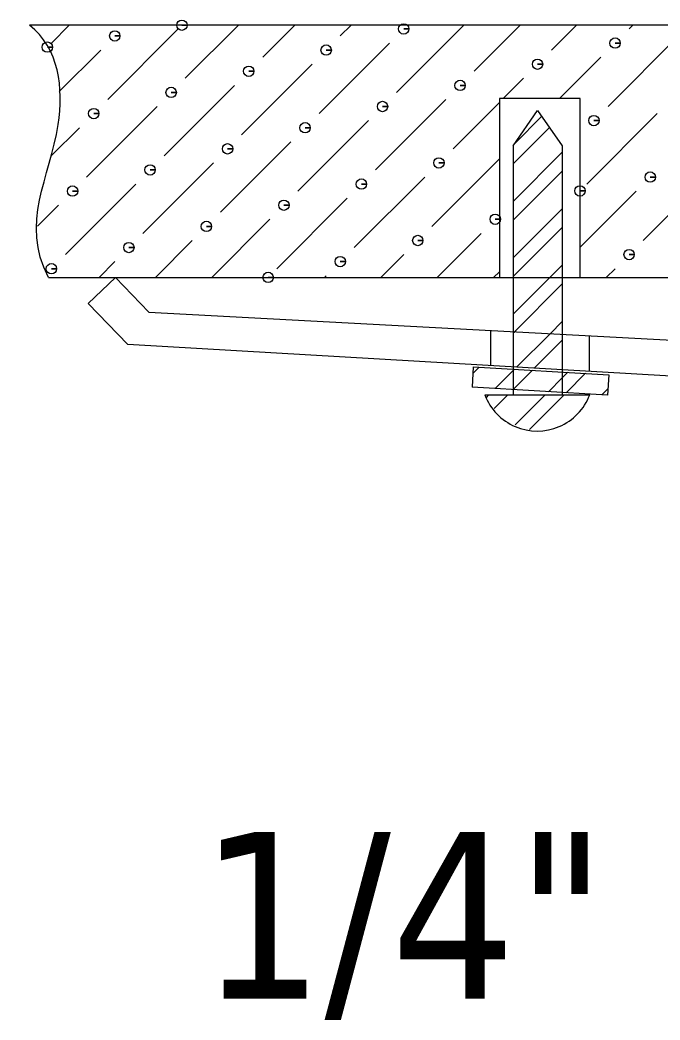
# Model space of a CAD drawing. Header units: millimetres. Extents: x 24811 to 87790, y -117828 to -2257.
# Drawn here: x 87444.76 to 87474.84, y -117267 to -117220.04 of the extents above; entities that cross this region are included whole.
import ezdxf

# ---------------------------------------------------------------- set-up
doc = ezdxf.new("R2010")
doc.units = ezdxf.units.MM
doc.layers.add('尺寸標注', color=1, linetype='Continuous', lineweight=30)
doc.layers.add('細實線', color=1, linetype='Continuous', lineweight=13)

# ---------------------------------------------------------------- blocks, each defined once
blk = doc.blocks.new('gdhg')
at = {"layer": '細實線', "lineweight": 9}
for points, knots in [([(87375.781, -116201.455), (87374.445, -116198.883), (87375.857, -116196.765), (87376.241, -116194.276), (87376.241, -116194.276), (87376.505, -116192.569), (87376.284, -116190.686), (87374.892, -116189.613)], [0, 0, 0, 0, 0.333333, 0.333333, 0.333333, 0.333333, 1, 1, 1, 1]), ([(87382.058, -116189.611), (87382.058, -116189.611), (87382.302, -116189.611), (87382.302, -116189.611), (87382.302, -116189.611), (87382.302, -116189.476), (87382.193, -116189.367), (87382.058, -116189.367), (87382.058, -116189.367), (87381.924, -116189.367), (87381.814, -116189.476), (87381.814, -116189.611), (87381.814, -116189.611), (87381.814, -116189.745), (87381.924, -116189.855), (87382.058, -116189.855), (87382.058, -116189.855), (87382.193, -116189.855), (87382.302, -116189.745), (87382.302, -116189.611), (87382.302, -116189.611), (87382.302, -116189.611), (87382.058, -116189.611), (87382.058, -116189.611)], [0, 0, 0, 0, 0.142857, 0.142857, 0.142857, 0.142857, 0.285714, 0.285714, 0.285714, 0.285714, 0.428571, 0.428571, 0.428571, 0.428571, 0.571429, 0.571429, 0.571429, 0.571429, 0.714286, 0.714286, 0.714286, 0.714286, 1, 1, 1, 1]), ([(87392.479, -116189.787), (87392.479, -116189.787), (87392.723, -116189.787), (87392.723, -116189.787), (87392.723, -116189.787), (87392.723, -116189.652), (87392.614, -116189.543), (87392.479, -116189.543), (87392.479, -116189.543), (87392.345, -116189.543), (87392.235, -116189.652), (87392.235, -116189.787), (87392.235, -116189.787), (87392.235, -116189.921), (87392.345, -116190.03), (87392.479, -116190.03), (87392.479, -116190.03), (87392.614, -116190.03), (87392.723, -116189.921), (87392.723, -116189.787), (87392.723, -116189.787), (87392.723, -116189.787), (87392.479, -116189.787), (87392.479, -116189.787)], [0, 0, 0, 0, 0.142857, 0.142857, 0.142857, 0.142857, 0.285714, 0.285714, 0.285714, 0.285714, 0.428571, 0.428571, 0.428571, 0.428571, 0.571429, 0.571429, 0.571429, 0.571429, 0.714286, 0.714286, 0.714286, 0.714286, 1, 1, 1, 1]), ([(87378.902, -116190.118), (87378.902, -116190.118), (87379.146, -116190.118), (87379.146, -116190.118), (87379.146, -116190.118), (87379.146, -116189.983), (87379.037, -116189.874), (87378.902, -116189.874), (87378.902, -116189.874), (87378.768, -116189.874), (87378.659, -116189.983), (87378.659, -116190.118), (87378.659, -116190.118), (87378.659, -116190.252), (87378.768, -116190.362), (87378.902, -116190.362), (87378.902, -116190.362), (87379.037, -116190.362), (87379.146, -116190.252), (87379.146, -116190.118), (87379.146, -116190.118), (87379.146, -116190.118), (87378.902, -116190.118), (87378.902, -116190.118)], [0, 0, 0, 0, 0.142857, 0.142857, 0.142857, 0.142857, 0.285714, 0.285714, 0.285714, 0.285714, 0.428571, 0.428571, 0.428571, 0.428571, 0.571429, 0.571429, 0.571429, 0.571429, 0.714286, 0.714286, 0.714286, 0.714286, 1, 1, 1, 1]), ([(87375.731, -116190.641), (87375.731, -116190.641), (87375.975, -116190.641), (87375.975, -116190.641), (87375.975, -116190.641), (87375.975, -116190.506), (87375.865, -116190.397), (87375.731, -116190.397), (87375.731, -116190.397), (87375.596, -116190.397), (87375.487, -116190.506), (87375.487, -116190.641), (87375.487, -116190.641), (87375.487, -116190.775), (87375.596, -116190.884), (87375.731, -116190.884), (87375.731, -116190.884), (87375.865, -116190.884), (87375.975, -116190.775), (87375.975, -116190.641), (87375.975, -116190.641), (87375.975, -116190.641), (87375.731, -116190.641), (87375.731, -116190.641)], [0, 0, 0, 0, 0.142857, 0.142857, 0.142857, 0.142857, 0.285714, 0.285714, 0.285714, 0.285714, 0.428571, 0.428571, 0.428571, 0.428571, 0.571429, 0.571429, 0.571429, 0.571429, 0.714286, 0.714286, 0.714286, 0.714286, 1, 1, 1, 1]), ([(87388.836, -116190.781), (87388.836, -116190.781), (87389.08, -116190.781), (87389.08, -116190.781), (87389.08, -116190.781), (87389.08, -116190.647), (87388.97, -116190.537), (87388.836, -116190.537), (87388.836, -116190.537), (87388.702, -116190.537), (87388.592, -116190.647), (87388.592, -116190.781), (87388.592, -116190.781), (87388.592, -116190.915), (87388.702, -116191.025), (87388.836, -116191.025), (87388.836, -116191.025), (87388.97, -116191.025), (87389.08, -116190.915), (87389.08, -116190.781), (87389.08, -116190.781), (87389.08, -116190.781), (87388.836, -116190.781), (87388.836, -116190.781)], [0, 0, 0, 0, 0.142857, 0.142857, 0.142857, 0.142857, 0.285714, 0.285714, 0.285714, 0.285714, 0.428571, 0.428571, 0.428571, 0.428571, 0.571429, 0.571429, 0.571429, 0.571429, 0.714286, 0.714286, 0.714286, 0.714286, 1, 1, 1, 1]), ([(87402.414, -116190.449), (87402.414, -116190.449), (87402.658, -116190.449), (87402.658, -116190.449), (87402.658, -116190.449), (87402.658, -116190.315), (87402.549, -116190.206), (87402.414, -116190.206), (87402.414, -116190.206), (87402.28, -116190.206), (87402.17, -116190.315), (87402.17, -116190.449), (87402.17, -116190.449), (87402.17, -116190.584), (87402.28, -116190.693), (87402.414, -116190.693), (87402.414, -116190.693), (87402.549, -116190.693), (87402.658, -116190.584), (87402.658, -116190.449), (87402.658, -116190.449), (87402.658, -116190.449), (87402.414, -116190.449), (87402.414, -116190.449)], [0, 0, 0, 0, 0.142857, 0.142857, 0.142857, 0.142857, 0.285714, 0.285714, 0.285714, 0.285714, 0.428571, 0.428571, 0.428571, 0.428571, 0.571429, 0.571429, 0.571429, 0.571429, 0.714286, 0.714286, 0.714286, 0.714286, 1, 1, 1, 1]), ([(87398.771, -116191.442), (87398.771, -116191.442), (87399.015, -116191.442), (87399.015, -116191.442), (87399.015, -116191.442), (87399.015, -116191.308), (87398.905, -116191.199), (87398.771, -116191.199), (87398.771, -116191.199), (87398.636, -116191.199), (87398.527, -116191.308), (87398.527, -116191.442), (87398.527, -116191.442), (87398.527, -116191.577), (87398.636, -116191.686), (87398.771, -116191.686), (87398.771, -116191.686), (87398.905, -116191.686), (87399.015, -116191.577), (87399.015, -116191.442), (87399.015, -116191.442), (87399.015, -116191.442), (87398.771, -116191.442), (87398.771, -116191.442)], [0, 0, 0, 0, 0.142857, 0.142857, 0.142857, 0.142857, 0.285714, 0.285714, 0.285714, 0.285714, 0.428571, 0.428571, 0.428571, 0.428571, 0.571429, 0.571429, 0.571429, 0.571429, 0.714286, 0.714286, 0.714286, 0.714286, 1, 1, 1, 1]), ([(87385.195, -116191.773), (87385.195, -116191.773), (87385.438, -116191.773), (87385.438, -116191.773), (87385.438, -116191.773), (87385.438, -116191.639), (87385.329, -116191.529), (87385.195, -116191.529), (87385.195, -116191.529), (87385.06, -116191.529), (87384.951, -116191.639), (87384.951, -116191.773), (87384.951, -116191.773), (87384.951, -116191.908), (87385.06, -116192.017), (87385.195, -116192.017), (87385.195, -116192.017), (87385.329, -116192.017), (87385.438, -116191.908), (87385.438, -116191.773), (87385.438, -116191.773), (87385.438, -116191.773), (87385.195, -116191.773), (87385.195, -116191.773)], [0, 0, 0, 0, 0.142857, 0.142857, 0.142857, 0.142857, 0.285714, 0.285714, 0.285714, 0.285714, 0.428571, 0.428571, 0.428571, 0.428571, 0.571429, 0.571429, 0.571429, 0.571429, 0.714286, 0.714286, 0.714286, 0.714286, 1, 1, 1, 1]), ([(87395.128, -116192.437), (87395.128, -116192.437), (87395.372, -116192.437), (87395.372, -116192.437), (87395.372, -116192.437), (87395.372, -116192.303), (87395.262, -116192.193), (87395.128, -116192.193), (87395.128, -116192.193), (87394.994, -116192.193), (87394.884, -116192.303), (87394.884, -116192.437), (87394.884, -116192.437), (87394.884, -116192.571), (87394.994, -116192.681), (87395.128, -116192.681), (87395.128, -116192.681), (87395.262, -116192.681), (87395.372, -116192.571), (87395.372, -116192.437), (87395.372, -116192.437), (87395.372, -116192.437), (87395.128, -116192.437), (87395.128, -116192.437)], [0, 0, 0, 0, 0.142857, 0.142857, 0.142857, 0.142857, 0.285714, 0.285714, 0.285714, 0.285714, 0.428571, 0.428571, 0.428571, 0.428571, 0.571429, 0.571429, 0.571429, 0.571429, 0.714286, 0.714286, 0.714286, 0.714286, 1, 1, 1, 1]), ([(87381.551, -116192.768), (87381.551, -116192.768), (87381.795, -116192.768), (87381.795, -116192.768), (87381.795, -116192.768), (87381.795, -116192.634), (87381.685, -116192.524), (87381.551, -116192.524), (87381.551, -116192.524), (87381.417, -116192.524), (87381.307, -116192.634), (87381.307, -116192.768), (87381.307, -116192.768), (87381.307, -116192.903), (87381.417, -116193.012), (87381.551, -116193.012), (87381.551, -116193.012), (87381.685, -116193.012), (87381.795, -116192.903), (87381.795, -116192.768), (87381.795, -116192.768), (87381.795, -116192.768), (87381.551, -116192.768), (87381.551, -116192.768)], [0, 0, 0, 0, 0.142857, 0.142857, 0.142857, 0.142857, 0.285714, 0.285714, 0.285714, 0.285714, 0.428571, 0.428571, 0.428571, 0.428571, 0.571429, 0.571429, 0.571429, 0.571429, 0.714286, 0.714286, 0.714286, 0.714286, 1, 1, 1, 1]), ([(87391.486, -116193.429), (87391.486, -116193.429), (87391.73, -116193.429), (87391.73, -116193.429), (87391.73, -116193.429), (87391.73, -116193.295), (87391.62, -116193.185), (87391.486, -116193.185), (87391.486, -116193.185), (87391.352, -116193.185), (87391.242, -116193.295), (87391.242, -116193.429), (87391.242, -116193.429), (87391.242, -116193.564), (87391.352, -116193.673), (87391.486, -116193.673), (87391.486, -116193.673), (87391.62, -116193.673), (87391.73, -116193.564), (87391.73, -116193.429), (87391.73, -116193.429), (87391.73, -116193.429), (87391.486, -116193.429), (87391.486, -116193.429)], [0, 0, 0, 0, 0.142857, 0.142857, 0.142857, 0.142857, 0.285714, 0.285714, 0.285714, 0.285714, 0.428571, 0.428571, 0.428571, 0.428571, 0.571429, 0.571429, 0.571429, 0.571429, 0.714286, 0.714286, 0.714286, 0.714286, 1, 1, 1, 1]), ([(87377.91, -116193.761), (87377.91, -116193.761), (87378.154, -116193.761), (87378.154, -116193.761), (87378.154, -116193.761), (87378.154, -116193.627), (87378.044, -116193.517), (87377.91, -116193.517), (87377.91, -116193.517), (87377.775, -116193.517), (87377.666, -116193.627), (87377.666, -116193.761), (87377.666, -116193.761), (87377.666, -116193.896), (87377.775, -116194.005), (87377.91, -116194.005), (87377.91, -116194.005), (87378.044, -116194.005), (87378.154, -116193.896), (87378.154, -116193.761), (87378.154, -116193.761), (87378.154, -116193.761), (87377.91, -116193.761), (87377.91, -116193.761)], [0, 0, 0, 0, 0.142857, 0.142857, 0.142857, 0.142857, 0.285714, 0.285714, 0.285714, 0.285714, 0.428571, 0.428571, 0.428571, 0.428571, 0.571429, 0.571429, 0.571429, 0.571429, 0.714286, 0.714286, 0.714286, 0.714286, 1, 1, 1, 1]), ([(87401.419, -116194.093), (87401.419, -116194.093), (87401.663, -116194.093), (87401.663, -116194.093), (87401.663, -116194.093), (87401.663, -116193.958), (87401.554, -116193.849), (87401.419, -116193.849), (87401.419, -116193.849), (87401.285, -116193.849), (87401.175, -116193.958), (87401.175, -116194.093), (87401.175, -116194.093), (87401.175, -116194.227), (87401.285, -116194.336), (87401.419, -116194.336), (87401.419, -116194.336), (87401.554, -116194.336), (87401.663, -116194.227), (87401.663, -116194.093), (87401.663, -116194.093), (87401.663, -116194.093), (87401.419, -116194.093), (87401.419, -116194.093)], [0, 0, 0, 0, 0.142857, 0.142857, 0.142857, 0.142857, 0.285714, 0.285714, 0.285714, 0.285714, 0.428571, 0.428571, 0.428571, 0.428571, 0.571429, 0.571429, 0.571429, 0.571429, 0.714286, 0.714286, 0.714286, 0.714286, 1, 1, 1, 1]), ([(87387.843, -116194.424), (87387.843, -116194.424), (87388.087, -116194.424), (87388.087, -116194.424), (87388.087, -116194.424), (87388.087, -116194.29), (87387.977, -116194.181), (87387.843, -116194.181), (87387.843, -116194.181), (87387.708, -116194.181), (87387.599, -116194.29), (87387.599, -116194.424), (87387.599, -116194.424), (87387.599, -116194.559), (87387.708, -116194.668), (87387.843, -116194.668), (87387.843, -116194.668), (87387.977, -116194.668), (87388.087, -116194.559), (87388.087, -116194.424), (87388.087, -116194.424), (87388.087, -116194.424), (87387.843, -116194.424), (87387.843, -116194.424)], [0, 0, 0, 0, 0.142857, 0.142857, 0.142857, 0.142857, 0.285714, 0.285714, 0.285714, 0.285714, 0.428571, 0.428571, 0.428571, 0.428571, 0.571429, 0.571429, 0.571429, 0.571429, 0.714286, 0.714286, 0.714286, 0.714286, 1, 1, 1, 1]), ([(87384.202, -116195.417), (87384.202, -116195.417), (87384.446, -116195.417), (87384.446, -116195.417), (87384.446, -116195.417), (87384.446, -116195.282), (87384.336, -116195.173), (87384.202, -116195.173), (87384.202, -116195.173), (87384.067, -116195.173), (87383.958, -116195.282), (87383.958, -116195.417), (87383.958, -116195.417), (87383.958, -116195.551), (87384.067, -116195.661), (87384.202, -116195.661), (87384.202, -116195.661), (87384.336, -116195.661), (87384.446, -116195.551), (87384.446, -116195.417), (87384.446, -116195.417), (87384.446, -116195.417), (87384.202, -116195.417), (87384.202, -116195.417)], [0, 0, 0, 0, 0.142857, 0.142857, 0.142857, 0.142857, 0.285714, 0.285714, 0.285714, 0.285714, 0.428571, 0.428571, 0.428571, 0.428571, 0.571429, 0.571429, 0.571429, 0.571429, 0.714286, 0.714286, 0.714286, 0.714286, 1, 1, 1, 1]), ([(87380.558, -116196.41), (87380.558, -116196.41), (87380.802, -116196.41), (87380.802, -116196.41), (87380.802, -116196.41), (87380.802, -116196.276), (87380.692, -116196.166), (87380.558, -116196.166), (87380.558, -116196.166), (87380.424, -116196.166), (87380.314, -116196.276), (87380.314, -116196.41), (87380.314, -116196.41), (87380.314, -116196.544), (87380.424, -116196.654), (87380.558, -116196.654), (87380.558, -116196.654), (87380.692, -116196.654), (87380.802, -116196.544), (87380.802, -116196.41), (87380.802, -116196.41), (87380.802, -116196.41), (87380.558, -116196.41), (87380.558, -116196.41)], [0, 0, 0, 0, 0.142857, 0.142857, 0.142857, 0.142857, 0.285714, 0.285714, 0.285714, 0.285714, 0.428571, 0.428571, 0.428571, 0.428571, 0.571429, 0.571429, 0.571429, 0.571429, 0.714286, 0.714286, 0.714286, 0.714286, 1, 1, 1, 1]), ([(87394.135, -116196.078), (87394.135, -116196.078), (87394.379, -116196.078), (87394.379, -116196.078), (87394.379, -116196.078), (87394.379, -116195.944), (87394.269, -116195.834), (87394.135, -116195.834), (87394.135, -116195.834), (87394.001, -116195.834), (87393.891, -116195.944), (87393.891, -116196.078), (87393.891, -116196.078), (87393.891, -116196.212), (87394.001, -116196.322), (87394.135, -116196.322), (87394.135, -116196.322), (87394.269, -116196.322), (87394.379, -116196.212), (87394.379, -116196.078), (87394.379, -116196.078), (87394.379, -116196.078), (87394.135, -116196.078), (87394.135, -116196.078)], [0, 0, 0, 0, 0.142857, 0.142857, 0.142857, 0.142857, 0.285714, 0.285714, 0.285714, 0.285714, 0.428571, 0.428571, 0.428571, 0.428571, 0.571429, 0.571429, 0.571429, 0.571429, 0.714286, 0.714286, 0.714286, 0.714286, 1, 1, 1, 1]), ([(87404.068, -116196.742), (87404.068, -116196.742), (87404.312, -116196.742), (87404.312, -116196.742), (87404.312, -116196.742), (87404.312, -116196.607), (87404.202, -116196.498), (87404.068, -116196.498), (87404.068, -116196.498), (87403.934, -116196.498), (87403.824, -116196.607), (87403.824, -116196.742), (87403.824, -116196.742), (87403.824, -116196.876), (87403.934, -116196.985), (87404.068, -116196.985), (87404.068, -116196.985), (87404.202, -116196.985), (87404.312, -116196.876), (87404.312, -116196.742), (87404.312, -116196.742), (87404.312, -116196.742), (87404.068, -116196.742), (87404.068, -116196.742)], [0, 0, 0, 0, 0.142857, 0.142857, 0.142857, 0.142857, 0.285714, 0.285714, 0.285714, 0.285714, 0.428571, 0.428571, 0.428571, 0.428571, 0.571429, 0.571429, 0.571429, 0.571429, 0.714286, 0.714286, 0.714286, 0.714286, 1, 1, 1, 1]), ([(87390.492, -116197.073), (87390.492, -116197.073), (87390.735, -116197.073), (87390.735, -116197.073), (87390.735, -116197.073), (87390.735, -116196.939), (87390.626, -116196.829), (87390.492, -116196.829), (87390.492, -116196.829), (87390.357, -116196.829), (87390.248, -116196.939), (87390.248, -116197.073), (87390.248, -116197.073), (87390.248, -116197.207), (87390.357, -116197.317), (87390.492, -116197.317), (87390.492, -116197.317), (87390.626, -116197.317), (87390.735, -116197.207), (87390.735, -116197.073), (87390.735, -116197.073), (87390.735, -116197.073), (87390.492, -116197.073), (87390.492, -116197.073)], [0, 0, 0, 0, 0.142857, 0.142857, 0.142857, 0.142857, 0.285714, 0.285714, 0.285714, 0.285714, 0.428571, 0.428571, 0.428571, 0.428571, 0.571429, 0.571429, 0.571429, 0.571429, 0.714286, 0.714286, 0.714286, 0.714286, 1, 1, 1, 1]), ([(87400.766, -116197.395), (87400.766, -116197.395), (87401.01, -116197.395), (87401.01, -116197.395), (87401.01, -116197.395), (87401.01, -116197.26), (87400.9, -116197.151), (87400.766, -116197.151), (87400.766, -116197.151), (87400.632, -116197.151), (87400.522, -116197.26), (87400.522, -116197.395), (87400.522, -116197.395), (87400.522, -116197.529), (87400.632, -116197.638), (87400.766, -116197.638), (87400.766, -116197.638), (87400.9, -116197.638), (87401.01, -116197.529), (87401.01, -116197.395), (87401.01, -116197.395), (87401.01, -116197.395), (87400.766, -116197.395), (87400.766, -116197.395)], [0, 0, 0, 0, 0.142857, 0.142857, 0.142857, 0.142857, 0.285714, 0.285714, 0.285714, 0.285714, 0.428571, 0.428571, 0.428571, 0.428571, 0.571429, 0.571429, 0.571429, 0.571429, 0.714286, 0.714286, 0.714286, 0.714286, 1, 1, 1, 1]), ([(87376.917, -116197.403), (87376.917, -116197.403), (87377.161, -116197.403), (87377.161, -116197.403), (87377.161, -116197.403), (87377.161, -116197.269), (87377.051, -116197.159), (87376.917, -116197.159), (87376.917, -116197.159), (87376.783, -116197.159), (87376.673, -116197.269), (87376.673, -116197.403), (87376.673, -116197.403), (87376.673, -116197.537), (87376.783, -116197.647), (87376.917, -116197.647), (87376.917, -116197.647), (87377.051, -116197.647), (87377.161, -116197.537), (87377.161, -116197.403), (87377.161, -116197.403), (87377.161, -116197.403), (87376.917, -116197.403), (87376.917, -116197.403)], [0, 0, 0, 0, 0.142857, 0.142857, 0.142857, 0.142857, 0.285714, 0.285714, 0.285714, 0.285714, 0.428571, 0.428571, 0.428571, 0.428571, 0.571429, 0.571429, 0.571429, 0.571429, 0.714286, 0.714286, 0.714286, 0.714286, 1, 1, 1, 1]), ([(87386.85, -116198.066), (87386.85, -116198.066), (87387.094, -116198.066), (87387.094, -116198.066), (87387.094, -116198.066), (87387.094, -116197.931), (87386.985, -116197.822), (87386.85, -116197.822), (87386.85, -116197.822), (87386.716, -116197.822), (87386.607, -116197.931), (87386.607, -116198.066), (87386.607, -116198.066), (87386.607, -116198.2), (87386.716, -116198.309), (87386.85, -116198.309), (87386.85, -116198.309), (87386.985, -116198.309), (87387.094, -116198.2), (87387.094, -116198.066), (87387.094, -116198.066), (87387.094, -116198.066), (87386.85, -116198.066), (87386.85, -116198.066)], [0, 0, 0, 0, 0.142857, 0.142857, 0.142857, 0.142857, 0.285714, 0.285714, 0.285714, 0.285714, 0.428571, 0.428571, 0.428571, 0.428571, 0.571429, 0.571429, 0.571429, 0.571429, 0.714286, 0.714286, 0.714286, 0.714286, 1, 1, 1, 1]), ([(87396.784, -116198.727), (87396.784, -116198.727), (87397.028, -116198.727), (87397.028, -116198.727), (87397.028, -116198.727), (87397.028, -116198.592), (87396.919, -116198.483), (87396.784, -116198.483), (87396.784, -116198.483), (87396.65, -116198.483), (87396.54, -116198.592), (87396.54, -116198.727), (87396.54, -116198.727), (87396.54, -116198.861), (87396.65, -116198.971), (87396.784, -116198.971), (87396.784, -116198.971), (87396.919, -116198.971), (87397.028, -116198.861), (87397.028, -116198.727), (87397.028, -116198.727), (87397.028, -116198.727), (87396.784, -116198.727), (87396.784, -116198.727)], [0, 0, 0, 0, 0.142857, 0.142857, 0.142857, 0.142857, 0.285714, 0.285714, 0.285714, 0.285714, 0.428571, 0.428571, 0.428571, 0.428571, 0.571429, 0.571429, 0.571429, 0.571429, 0.714286, 0.714286, 0.714286, 0.714286, 1, 1, 1, 1]), ([(87383.207, -116199.059), (87383.207, -116199.059), (87383.451, -116199.059), (87383.451, -116199.059), (87383.451, -116199.059), (87383.451, -116198.924), (87383.341, -116198.815), (87383.207, -116198.815), (87383.207, -116198.815), (87383.072, -116198.815), (87382.963, -116198.924), (87382.963, -116199.059), (87382.963, -116199.059), (87382.963, -116199.193), (87383.072, -116199.303), (87383.207, -116199.303), (87383.207, -116199.303), (87383.341, -116199.303), (87383.451, -116199.193), (87383.451, -116199.059), (87383.451, -116199.059), (87383.451, -116199.059), (87383.207, -116199.059), (87383.207, -116199.059)], [0, 0, 0, 0, 0.142857, 0.142857, 0.142857, 0.142857, 0.285714, 0.285714, 0.285714, 0.285714, 0.428571, 0.428571, 0.428571, 0.428571, 0.571429, 0.571429, 0.571429, 0.571429, 0.714286, 0.714286, 0.714286, 0.714286, 1, 1, 1, 1]), ([(87393.142, -116199.722), (87393.142, -116199.722), (87393.386, -116199.722), (87393.386, -116199.722), (87393.386, -116199.722), (87393.386, -116199.587), (87393.277, -116199.478), (87393.142, -116199.478), (87393.142, -116199.478), (87393.008, -116199.478), (87392.898, -116199.587), (87392.898, -116199.722), (87392.898, -116199.722), (87392.898, -116199.856), (87393.008, -116199.966), (87393.142, -116199.966), (87393.142, -116199.966), (87393.277, -116199.966), (87393.386, -116199.856), (87393.386, -116199.722), (87393.386, -116199.722), (87393.386, -116199.722), (87393.142, -116199.722), (87393.142, -116199.722)], [0, 0, 0, 0, 0.142857, 0.142857, 0.142857, 0.142857, 0.285714, 0.285714, 0.285714, 0.285714, 0.428571, 0.428571, 0.428571, 0.428571, 0.571429, 0.571429, 0.571429, 0.571429, 0.714286, 0.714286, 0.714286, 0.714286, 1, 1, 1, 1]), ([(87379.564, -116200.054), (87379.564, -116200.054), (87379.807, -116200.054), (87379.807, -116200.054), (87379.807, -116200.054), (87379.807, -116199.919), (87379.698, -116199.81), (87379.564, -116199.81), (87379.564, -116199.81), (87379.429, -116199.81), (87379.32, -116199.919), (87379.32, -116200.054), (87379.32, -116200.054), (87379.32, -116200.188), (87379.429, -116200.297), (87379.564, -116200.297), (87379.564, -116200.297), (87379.698, -116200.297), (87379.807, -116200.188), (87379.807, -116200.054), (87379.807, -116200.054), (87379.807, -116200.054), (87379.564, -116200.054), (87379.564, -116200.054)], [0, 0, 0, 0, 0.142857, 0.142857, 0.142857, 0.142857, 0.285714, 0.285714, 0.285714, 0.285714, 0.428571, 0.428571, 0.428571, 0.428571, 0.571429, 0.571429, 0.571429, 0.571429, 0.714286, 0.714286, 0.714286, 0.714286, 1, 1, 1, 1]), ([(87403.075, -116200.383), (87403.075, -116200.383), (87403.319, -116200.383), (87403.319, -116200.383), (87403.319, -116200.383), (87403.319, -116200.249), (87403.209, -116200.139), (87403.075, -116200.139), (87403.075, -116200.139), (87402.941, -116200.139), (87402.831, -116200.249), (87402.831, -116200.383), (87402.831, -116200.383), (87402.831, -116200.517), (87402.941, -116200.627), (87403.075, -116200.627), (87403.075, -116200.627), (87403.209, -116200.627), (87403.319, -116200.517), (87403.319, -116200.383), (87403.319, -116200.383), (87403.319, -116200.383), (87403.075, -116200.383), (87403.075, -116200.383)], [0, 0, 0, 0, 0.142857, 0.142857, 0.142857, 0.142857, 0.285714, 0.285714, 0.285714, 0.285714, 0.428571, 0.428571, 0.428571, 0.428571, 0.571429, 0.571429, 0.571429, 0.571429, 0.714286, 0.714286, 0.714286, 0.714286, 1, 1, 1, 1]), ([(87375.922, -116201.046), (87375.922, -116201.046), (87376.166, -116201.046), (87376.166, -116201.046), (87376.166, -116201.046), (87376.166, -116200.912), (87376.057, -116200.802), (87375.922, -116200.802), (87375.922, -116200.802), (87375.788, -116200.802), (87375.678, -116200.912), (87375.678, -116201.046), (87375.678, -116201.046), (87375.678, -116201.18), (87375.788, -116201.29), (87375.922, -116201.29), (87375.922, -116201.29), (87376.057, -116201.29), (87376.166, -116201.18), (87376.166, -116201.046), (87376.166, -116201.046), (87376.166, -116201.046), (87375.922, -116201.046), (87375.922, -116201.046)], [0, 0, 0, 0, 0.142857, 0.142857, 0.142857, 0.142857, 0.285714, 0.285714, 0.285714, 0.285714, 0.428571, 0.428571, 0.428571, 0.428571, 0.571429, 0.571429, 0.571429, 0.571429, 0.714286, 0.714286, 0.714286, 0.714286, 1, 1, 1, 1]), ([(87389.499, -116200.715), (87389.499, -116200.715), (87389.743, -116200.715), (87389.743, -116200.715), (87389.743, -116200.715), (87389.743, -116200.58), (87389.634, -116200.471), (87389.499, -116200.471), (87389.499, -116200.471), (87389.365, -116200.471), (87389.256, -116200.58), (87389.256, -116200.715), (87389.256, -116200.715), (87389.256, -116200.849), (87389.365, -116200.958), (87389.499, -116200.958), (87389.499, -116200.958), (87389.634, -116200.958), (87389.743, -116200.849), (87389.743, -116200.715), (87389.743, -116200.715), (87389.743, -116200.715), (87389.499, -116200.715), (87389.499, -116200.715)], [0, 0, 0, 0, 0.142857, 0.142857, 0.142857, 0.142857, 0.285714, 0.285714, 0.285714, 0.285714, 0.428571, 0.428571, 0.428571, 0.428571, 0.571429, 0.571429, 0.571429, 0.571429, 0.714286, 0.714286, 0.714286, 0.714286, 1, 1, 1, 1]), ([(87386.109, -116201.455), (87386.109, -116201.455), (87386.353, -116201.455), (87386.353, -116201.455), (87386.353, -116201.455), (87386.353, -116201.321), (87386.243, -116201.212), (87386.109, -116201.212), (87386.109, -116201.212), (87385.975, -116201.212), (87385.865, -116201.321), (87385.865, -116201.455), (87385.865, -116201.455), (87385.865, -116201.59), (87385.975, -116201.699), (87386.109, -116201.699), (87386.109, -116201.699), (87386.243, -116201.699), (87386.353, -116201.59), (87386.353, -116201.455), (87386.353, -116201.455), (87386.353, -116201.455), (87386.109, -116201.455), (87386.109, -116201.455)], [0, 0, 0, 0, 0.142857, 0.142857, 0.142857, 0.142857, 0.285714, 0.285714, 0.285714, 0.285714, 0.428571, 0.428571, 0.428571, 0.428571, 0.571429, 0.571429, 0.571429, 0.571429, 0.714286, 0.714286, 0.714286, 0.714286, 1, 1, 1, 1]), ([(87396.29, -116206.975), (87396.548, -116207.644), (87397.064, -116208.181), (87397.723, -116208.461), (87397.723, -116208.461), (87398.383, -116208.74), (87399.127, -116208.74), (87399.789, -116208.461), (87399.789, -116208.461), (87400.448, -116208.181), (87400.965, -116207.644), (87401.223, -116206.975)], [0, 0, 0, 0, 0.25, 0.25, 0.25, 0.25, 0.5, 0.5, 0.5, 0.5, 1, 1, 1, 1])]:
    blk.add_open_spline(points, degree=3, knots=knots, dxfattribs=at)
for points in [[(87422.164, -116189.611), (87422.164, -116189.611), (87374.894, -116189.611), (87374.894, -116189.611)], [(87375.922, -116190.449), (87375.922, -116190.449), (87376.76, -116189.611), (87376.76, -116189.611)], [(87382.213, -116192.105), (87382.213, -116192.105), (87384.708, -116189.611), (87384.708, -116189.611)], [(87385.857, -116191.112), (87385.857, -116191.112), (87387.357, -116189.611), (87387.357, -116189.611)], [(87389.499, -116190.118), (87389.499, -116190.118), (87390.006, -116189.611), (87390.006, -116189.611)], [(87392.147, -116192.768), (87392.147, -116192.768), (87395.303, -116189.611), (87395.303, -116189.611)], [(87395.79, -116191.773), (87395.79, -116191.773), (87397.953, -116189.611), (87397.953, -116189.611)], [(87399.432, -116190.781), (87399.432, -116190.781), (87400.602, -116189.611), (87400.602, -116189.611)], [(87403.075, -116189.787), (87403.075, -116189.787), (87403.251, -116189.611), (87403.251, -116189.611)], [(87378.57, -116193.098), (87378.57, -116193.098), (87381.882, -116189.787), (87381.882, -116189.787)], [(87388.504, -116193.761), (87388.504, -116193.761), (87391.816, -116190.449), (87391.816, -116190.449)], [(87402.083, -116193.429), (87402.083, -116193.429), (87405.392, -116190.118), (87405.392, -116190.118)], [(87376.29, -116192.729), (87376.29, -116192.729), (87378.239, -116190.781), (87378.239, -116190.781)], [(87384.862, -116194.754), (87384.862, -116194.754), (87388.174, -116191.442), (87388.174, -116191.442)], [(87399.81, -116193.053), (87399.81, -116193.053), (87401.751, -116191.112), (87401.751, -116191.112)], [(87381.219, -116195.749), (87381.219, -116195.749), (87384.531, -116192.437), (87384.531, -116192.437)], [(87397.162, -116193.053), (87397.162, -116193.053), (87398.108, -116192.105), (87398.108, -116192.105)], [(87391.154, -116196.41), (87391.154, -116196.41), (87394.466, -116193.098), (87394.466, -116193.098)], [(87394.798, -116195.417), (87394.798, -116195.417), (87396.975, -116193.24), (87396.975, -116193.24)], [(87400.77, -116193.053), (87400.77, -116193.053), (87396.977, -116193.053), (87396.977, -116193.053)], [(87396.977, -116193.053), (87396.977, -116193.053), (87396.977, -116201.455), (87396.977, -116201.455)], [(87400.77, -116201.455), (87400.77, -116201.455), (87400.77, -116193.053), (87400.77, -116193.053)], [(87377.577, -116196.742), (87377.577, -116196.742), (87380.887, -116193.429), (87380.887, -116193.429)], [(87397.63, -116195.276), (87397.63, -116195.276), (87398.767, -116193.623), (87398.767, -116193.623)], [(87398.767, -116193.623), (87398.767, -116193.623), (87399.933, -116195.276), (87399.933, -116195.276)], [(87401.088, -116197.073), (87401.088, -116197.073), (87404.4, -116193.761), (87404.4, -116193.761)], [(87387.511, -116197.403), (87387.511, -116197.403), (87390.823, -116194.093), (87390.823, -116194.093)], [(87397.718, -116195.146), (87397.718, -116195.146), (87398.962, -116193.901), (87398.962, -116193.901)], [(87375.918, -116195.751), (87375.918, -116195.751), (87377.246, -116194.424), (87377.246, -116194.424)], [(87397.626, -116196.119), (87397.626, -116196.119), (87399.327, -116194.421), (87399.327, -116194.421)], [(87383.869, -116198.397), (87383.869, -116198.397), (87387.181, -116195.086), (87387.181, -116195.086)], [(87397.626, -116197.886), (87397.626, -116197.886), (87399.932, -116195.581), (87399.932, -116195.581)], [(87397.63, -116195.276), (87397.63, -116195.276), (87397.63, -116206.975), (87397.63, -116206.975)], [(87399.933, -116195.276), (87399.933, -116195.276), (87399.933, -116206.975), (87399.933, -116206.975)], [(87380.226, -116199.39), (87380.226, -116199.39), (87383.538, -116196.078), (87383.538, -116196.078)], [(87393.803, -116199.059), (87393.803, -116199.059), (87396.975, -116195.889), (87396.975, -116195.889)], [(87397.626, -116198.768), (87397.626, -116198.768), (87399.932, -116196.464), (87399.932, -116196.464)], [(87403.739, -116199.722), (87403.739, -116199.722), (87407.049, -116196.41), (87407.049, -116196.41)], [(87376.585, -116200.383), (87376.585, -116200.383), (87379.895, -116197.073), (87379.895, -116197.073)], [(87390.159, -116200.054), (87390.159, -116200.054), (87393.474, -116196.742), (87393.474, -116196.742)], [(87400.766, -116200.044), (87400.766, -116200.044), (87403.407, -116197.403), (87403.407, -116197.403)], [(87375.27, -116199.049), (87375.27, -116199.049), (87376.253, -116198.066), (87376.253, -116198.066)], [(87386.518, -116201.046), (87386.518, -116201.046), (87389.83, -116197.734), (87389.83, -116197.734)], [(87397.626, -116200.535), (87397.626, -116200.535), (87399.932, -116198.229), (87399.932, -116198.229)], [(87383.46, -116201.455), (87383.46, -116201.455), (87386.186, -116198.727), (87386.186, -116198.727)], [(87394.057, -116201.455), (87394.057, -116201.455), (87396.122, -116199.39), (87396.122, -116199.39)], [(87397.626, -116201.419), (87397.626, -116201.419), (87399.932, -116199.113), (87399.932, -116199.113)], [(87380.809, -116201.455), (87380.809, -116201.455), (87382.545, -116199.722), (87382.545, -116199.722)], [(87391.406, -116201.455), (87391.406, -116201.455), (87392.479, -116200.383), (87392.479, -116200.383)], [(87378.161, -116201.455), (87378.161, -116201.455), (87378.902, -116200.715), (87378.902, -116200.715)], [(87399.354, -116201.458), (87399.354, -116201.458), (87399.932, -116200.881), (87399.932, -116200.881)], [(87388.757, -116201.455), (87388.757, -116201.455), (87388.835, -116201.378), (87388.835, -116201.378)], [(87396.705, -116201.455), (87396.705, -116201.455), (87396.975, -116201.188), (87396.975, -116201.188)], [(87402.003, -116201.455), (87402.003, -116201.455), (87402.414, -116201.046), (87402.414, -116201.046)], [(87375.785, -116201.455), (87375.785, -116201.455), (87424.142, -116201.455), (87424.142, -116201.455)], [(87378.927, -116201.455), (87378.927, -116201.455), (87377.657, -116202.679), (87377.657, -116202.679)], [(87380.503, -116203.092), (87380.503, -116203.092), (87378.927, -116201.455), (87378.927, -116201.455)], [(87397.628, -116203.184), (87397.628, -116203.184), (87399.356, -116201.455), (87399.356, -116201.455)], [(87397.682, -116204.013), (87397.682, -116204.013), (87399.932, -116201.762), (87399.932, -116201.762)], [(87377.657, -116202.679), (87377.657, -116202.679), (87379.52, -116204.613), (87379.52, -116204.613)], [(87380.503, -116203.092), (87380.503, -116203.092), (87417.701, -116205.085), (87417.701, -116205.085)], [(87399.358, -116204.102), (87399.358, -116204.102), (87399.932, -116203.528), (87399.932, -116203.528)], [(87396.557, -116203.952), (87396.557, -116203.952), (87396.557, -116205.604), (87396.557, -116205.604)], [(87397.628, -116204.065), (87397.628, -116204.065), (87397.682, -116204.013), (87397.682, -116204.013)], [(87397.784, -116205.676), (87397.784, -116205.676), (87399.358, -116204.102), (87399.358, -116204.102)], [(87418.494, -116206.881), (87418.494, -116206.881), (87379.518, -116204.613), (87379.518, -116204.613)], [(87398.618, -116205.725), (87398.618, -116205.725), (87399.932, -116204.41), (87399.932, -116204.41)], [(87401.192, -116204.2), (87401.192, -116204.2), (87401.192, -116205.873), (87401.192, -116205.873)], [(87395.748, -116205.655), (87395.748, -116205.655), (87395.691, -116206.618), (87395.691, -116206.618)], [(87395.73, -116205.965), (87395.73, -116205.965), (87396.022, -116205.671), (87396.022, -116205.671)], [(87395.748, -116205.655), (87395.748, -116205.655), (87402.114, -116206.026), (87402.114, -116206.026)], [(87396.78, -116206.681), (87396.78, -116206.681), (87397.628, -116205.832), (87397.628, -116205.832)], [(87397.628, -116205.832), (87397.628, -116205.832), (87397.692, -116205.768), (87397.692, -116205.768)], [(87397.628, -116206.716), (87397.628, -116206.716), (87398.527, -116205.816), (87398.527, -116205.816)], [(87399.933, -116206.175), (87399.933, -116206.175), (87400.195, -116205.914), (87400.195, -116205.914)], [(87400.118, -116206.874), (87400.118, -116206.874), (87401.031, -116205.961), (87401.031, -116205.961)], [(87402.114, -116206.026), (87402.114, -116206.026), (87402.057, -116206.989), (87402.057, -116206.989)], [(87399.282, -116206.827), (87399.282, -116206.827), (87399.932, -116206.178), (87399.932, -116206.178)], [(87402.057, -116206.989), (87402.057, -116206.989), (87395.691, -116206.618), (87395.691, -116206.618)], [(87396.288, -116206.975), (87396.288, -116206.975), (87401.221, -116206.975), (87401.221, -116206.975)], [(87396.368, -116207.09), (87396.368, -116207.09), (87396.485, -116206.973), (87396.485, -116206.973)], [(87396.731, -116207.611), (87396.731, -116207.611), (87397.368, -116206.973), (87397.368, -116206.973)], [(87397.614, -116206.729), (87397.614, -116206.729), (87397.628, -116206.714), (87397.628, -116206.714)], [(87397.723, -116208.383), (87397.723, -116208.383), (87399.135, -116206.973), (87399.135, -116206.973)], [(87398.398, -116208.592), (87398.398, -116208.592), (87400.019, -116206.973), (87400.019, -116206.973)], [(87401.786, -116206.972), (87401.786, -116206.972), (87402.075, -116206.683), (87402.075, -116206.683)]]:
    blk.add_open_spline(points, degree=3, dxfattribs=at)
at = {"layer": '尺寸標注', "insert": (87382.877, -116227.498), "char_height": 7.838966, "width": 71.69739, "attachment_point": 1}
blk.add_mtext('{\\fTahoma|b0|i0|c163|p34;1/4"\\fTahoma|b0|i0|c0|p34; \\fTahoma|b0|i0|c163|p34;Revea\\fTahoma|b0|i0|c0|p34;l}', dxfattribs=at)

msp = doc.modelspace()

# ---------------------------------------------------------------- block references
at = {"layer": '尺寸標注', "color": 0}
msp.add_blockref('gdhg', (70.313, -1030.67), dxfattribs=at)

doc.saveas('drawing.dxf')
